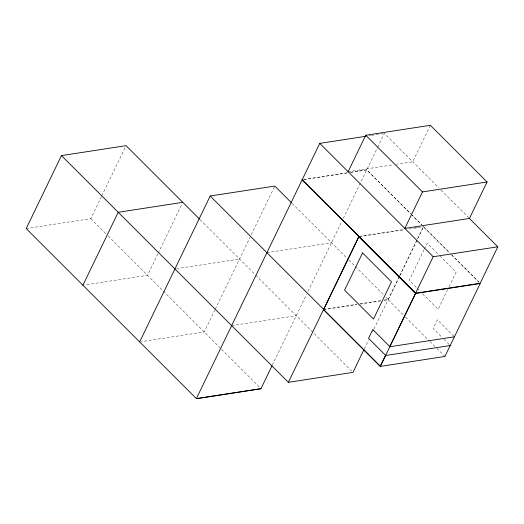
<?xml version="1.0" encoding="UTF-8"?>
<svg xmlns="http://www.w3.org/2000/svg" width="524" height="524" viewBox="0 0 524 524"><rect width="100%" height="100%" fill="white"/><g stroke="black" fill="none" stroke-linecap="round" stroke-linejoin="round"><path stroke-width="0.39" stroke-dasharray="2.62 1.97" d="M26.2 228.556L90.796 218.613L101.479 196.507M101.839 195.766L125.701 146.393M157.848 253.924L147.519 275.29L84.541 284.984M158.209 253.184L182.077 203.81M214.932 309.867L204.242 331.974L141.264 341.668M215.285 309.127L274.779 186.066M272.369 365.071L306.566 294.324M307.994 291.377L341.838 221.37M343.259 218.423L377.293 148.023M377.647 147.296L384.347 133.437L438.758 187.802M430.342 125.295L412.709 161.772L396.563 164.261M364.363 348.794L368.641 339.952M372.557 331.849L373.625 329.635M373.985 328.902L399.275 276.58M399.629 275.84L417.084 239.737M417.445 238.996L423.497 226.473M384.164 300.409L388.199 299.787L399.596 276.2M399.956 275.467L423.464 226.833L450.673 254.016M424.027 249.752L409.211 280.392L416.737 287.905M424.375 249.018L427.198 243.182L438.771 254.749M447.666 289.602L438.143 309.298L422.521 293.689M449.075 286.68L456.129 272.087L439.348 255.326M369.007 135.795L370.625 135.546M371.431 135.421L383.542 133.561M348.119 171.721L393.334 164.759M303.796 179.483L347.392 172.776M350.628 172.278L366.774 169.789L410.764 213.746M303.737 179.608L347.333 172.894M350.569 172.396L366.715 169.914L410.705 213.864M358.907 236.416L404.122 229.453M414.615 227.835L417.844 227.337M359.68 236.652L404.089 229.813M408.93 229.067L423.464 226.833M266.913 252.686L331.509 242.743M176.536 268.714L239.514 259.02M323.642 309.37L356.746 304.274M359.975 303.776L380.968 300.54M384.197 300.042L388.232 299.427L385.919 297.108M323.603 309.73L356.706 304.634M359.936 304.136L380.928 300.9M231.647 325.64L296.237 315.697M441.077 190.114L469.439 218.456M411.347 214.323L421.761 224.737M411.288 214.447L421.702 224.855M423.438 226.591L449.487 252.62M451.806 254.933L479.008 282.115M451.249 254.592L479.034 282.351M417.314 288.482L420.209 291.377M453.863 336.238L437.409 319.797L433.178 328.555L441.686 337.056M443.959 339.323L449.061 344.425M292.143 203.417L348.29 259.518M348.873 260.094L383.601 294.796M388.199 299.787L403.251 314.819M405.563 317.138L429.294 340.849M429.876 341.425L436.243 347.792M436.82 348.368L444.922 356.464M200.148 219.687L255.142 274.635M255.719 275.211L352.966 372.381M90.796 218.613L105.841 233.652M108.16 235.964L221.03 348.742M221.613 349.325L260.972 388.651"/><path stroke-width="0.79" d="M199.572 219.111L126.061 145.659L61.465 155.602L26.2 228.556L196.376 398.594L260.972 388.651L272.015 365.804M82.923 285.233L118.195 212.279L182.784 202.336M139.653 341.917L210.189 196.009L274.779 186.066L291.567 202.834M196.376 398.594L319.758 143.38L365.778 136.292M348.119 171.721L365.752 135.244L430.342 125.295L487.071 181.979L469.439 218.456L404.842 228.399L422.475 191.922L487.071 181.979M358.802 236.337L302.119 179.856M61.465 155.602L288.37 382.324L358.907 236.416M358.875 236.776L323.603 309.73L380.332 366.407L444.922 356.464L480.194 283.51L415.598 293.453L358.776 236.678M364.01 349.534L352.966 372.381L288.37 382.324M415.48 293.119L302.178 179.732M415.571 293.217L480.167 283.274L497.8 246.797L433.204 256.74L389.791 346.547L372.774 329.544L368.542 338.301L385.559 355.305L380.286 366.211L323.563 309.533M380.332 366.407L415.598 293.453M389.836 346.744L454.432 336.801M385.605 355.501L450.195 345.558M196.487 398.705L261.076 388.756M469.439 218.456L497.8 246.797M365.752 135.244L422.475 191.922M319.758 143.38L433.204 256.74M358.829 236.579L415.552 293.257M210.189 196.009L323.642 309.37M362.562 252.928L344.576 290.139L373.507 319.044L391.494 281.833L362.562 252.928"/></g></svg>
